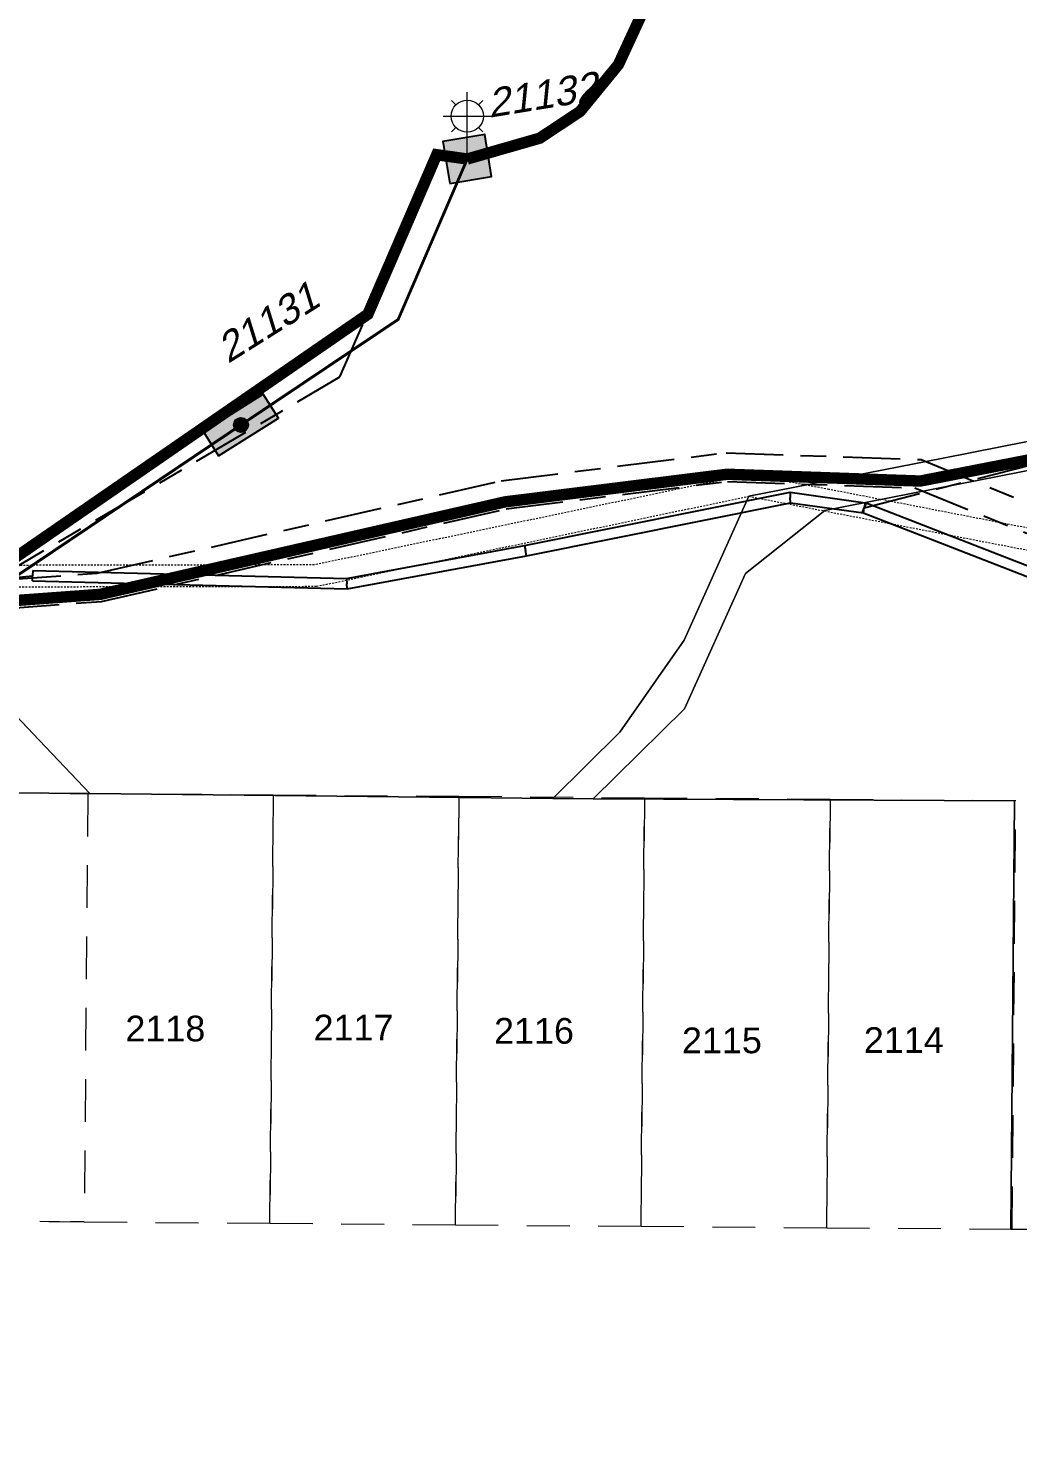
# Model space of a CAD drawing. Header units: metres. Extents: x 296308 to 298462, y 6229542 to 6231092.
# Drawn here: x 297663.1 to 297732.4, y 6230232.6 to 6230331.6 of the extents above; entities that cross this region are included whole.
import ezdxf
from ezdxf.enums import TextEntityAlignment as Align

# ---------------------------------------------------------------- set-up
doc = ezdxf.new("R2010")
doc.units = ezdxf.units.M
for name, pattern in [('Cable Exist UG', [8.2, 4, -1.2, 1.8, -1.2]), ('Dash', [5, 3, -2]), ('HIDDEN', [0.375, 0.25, -0.125]), ('HIDDEN2', [0.1875, 0.125, -0.0625]), ('IECLCENT', [15.5, 9.5, -2, 2, -2])]:
    doc.linetypes.add(name, pattern=pattern)
doc.layers.get('0').update_dxf_attribs({"color": 6})
for name, color, linetype, lineweight in [('Cadastre Developer_SP_EXT', 9, 'Continuous', 5), ('Cadastre Land Parcels_SP_EXT', 9, 'Continuous', 5), ('Cadastre Other Property_SP_EXT', 9, 'HIDDEN', 5)]:
    doc.layers.add(name, color=color, linetype=linetype, lineweight=lineweight)
for name, color, linetype in [('Duct_SP_EXT', 7, 'Continuous'), ('Equip_SL_EXT', 7, 'Continuous'), ('Equip_SP_SL_EXT', 7, 'Continuous'), ('Mains_HV_EXT', 7, 'Continuous'), ('Mains_LV_EXT', 7, 'Continuous'), ('Mains_SL_EXT', 7, 'Continuous'), ('Notes_LV_MISC', 7, 'Continuous'), ('Notes_SP_MISC', 7, 'Continuous'), ('SupportsUG_SP_LV_EXT', 7, 'Continuous'), ('SupportsUG_SP_LV_SL_EXT', 7, 'Continuous')]:
    doc.layers.add(name, color=color, linetype=linetype)
doc.styles.add('COLUMN_LABEL', font='arial.ttf')
doc.styles.add('iecARIAL', font='arial.ttf', dxfattribs={"height": 2})
doc.styles.add('POLE_LABEL', font='arial.ttf')
doc.styles.get("Standard").update_dxf_attribs({"font": 'arial.ttf'})

# ---------------------------------------------------------------- blocks, each defined once
blk = doc.blocks.new('COLUMN_EXT')
blk.add_hatch(color=256).paths.add_polyline_path([(-1.485, 1.485), (-1.485, -1.485), (1.485, -1.485), (1.485, 1.485)])
blk.add_lwpolyline([(-1.485, -1.485), (1.485, -1.485), (1.485, 1.485), (-1.485, 1.485)], close=True)
at = {"style": 'COLUMN_LABEL', "oblique": 15, "flags": 8}
blk.add_attdef('ASSET_NUM', text='', height=2, dxfattribs=at).set_placement((2, 2), align=Align.BOTTOM_LEFT)
at = {"flags": 9}
for tag, style, p in [('STRUCTURE_PLANT_NUMBER', 'POLE_LABEL', (1.813, 0.031)), ('STREET_CODE', 'COLUMN_LABEL', (1.813, -0.2))]:
    blk.add_attdef(tag, text='', height=0.2, dxfattribs=dict(at, style=style)).set_placement(p, align=Align.MIDDLE_LEFT)
for tag, p in [('OWNED_BY', (1.813, -0.6)), ('STATE', (1.813, -0.8)), ('COLUMN_TYPE', (1.813, -0.4)), ('USAGE', (1.813, -1)), ('STREETNAME', (1.813, -1.6)), ('SUBURB', (1.813, -1.8)), ('LEGEND', (1.813, -1.2)), ('LOCATION', (1.813, -1.4)), ('NOTES', (1.813, -2))]:
    blk.add_attdef(tag, text='', height=0.2, dxfattribs=at).set_placement(p, align=Align.MIDDLE_LEFT)
at = {"flags": 1}
blk.add_attdef('Z', (1.813, -2.351), '', height=0.2, dxfattribs=at)
blk = doc.blocks.new('PILLAR_EXT')
blk.add_hatch(color=256).paths.add_polyline_path([(-2.475, 0.99), (-2.475, -0.99), (2.475, -0.99), (2.475, 0.99)])
blk.add_lwpolyline([(-2.475, -0.99), (2.475, -0.99), (2.475, 0.99), (-2.475, 0.99)], close=True)
at = {"style": 'iecARIAL', "oblique": 15, "flags": 8}
blk.add_attdef('ASSET_NUM', text='', height=2, dxfattribs=at).set_placement((1.5, 3.5), align=Align.BOTTOM_LEFT)
for tag, p, flags in [('OWNED_BY', (0, -0.2), 9), ('STATE', (0, -0.4), 9), ('SUPPORT_TYPE', (0, -0.6), 9), ('USAGE', (0, -0.8), 9), ('LEGEND', (0, -1), 9), ('STREETNAME', (0, -1.8), 9), ('SUBURB', (0, -2), 1), ('LOCATION', (0, -1.2), 9), ('NOTES', (0, -1.4), 9), ('PARENT', (0, -1.6), 9)]:
    blk.add_attdef(tag, p, '', height=0.2, dxfattribs=dict(flags=flags))
blk = doc.blocks.new('*U169')
at = {"lineweight": 15}
for p, q in [((-1.46, 5.46), (-1.06, 5.06)), ((0, 1.75), (0, 6.25)), ((1.46, 5.46), (1.06, 5.06)), ((-2.25, 4), (2.25, 4)), ((-1.46, 2.54), (-1.06, 2.94)), ((1.46, 2.54), (1.06, 2.94)), ((0, 0), (0, 2.5))]:
    blk.add_line(p, q, dxfattribs=at)
blk.add_circle((0, 4), 1.5, dxfattribs=at)
at = {"style": 'iecARIAL', "oblique": 15, "flags": 9}
blk.add_attdef('ASSET_NUM', text='', height=2, dxfattribs=at).set_placement((1.5, 1.5), align=Align.BOTTOM_RIGHT)
for tag, p, height, flags in [('CONSTRUCTED_VOLTAGE', (0.98, -0.65), 0.2, 9), ('CONTROL_TYPE', (0.98, -0.85), 0.2, 9), ('LANTERN_PURPOSE', (0.98, -1.05), 0.2, 9), ('LANTERN_TYPE', (0.98, -1.25), 0.2, 9), ('NO_PHASES', (0.98, -1.45), 0.2, 9), ('LNUMBER', (2.18, -3.25), 2.5, 8), ('OPERATING_VOLTAGE', (0.98, -1.65), 0.2, 9), ('ORIENTATION', (0.98, -1.85), 0.2, 9), ('OWNED_BY', (0.98, -2.05), 0.2, 9), ('STATE', (0.98, -2.25), 0.2, 9), ('USAGE', (0.98, -2.45), 0.2, 9), ('CEXIST', (0.98, -2.65), 0.2, 9), ('CNEW', (0.98, -2.85), 0.2, 9), ('CNUMBER', (0.98, -3.05), 0.2, 9), ('CREMOVE', (0.98, -3.25), 0.2, 9), ('CREPLACE', (0.98, -3.45), 0.2, 9), ('LKINGHEIGHT', (0.98, -3.65), 0.2, 9), ('LBRACKET', (0.98, -3.85), 0.2, 9), ('LBRACKETVOCAB', (0.98, -4.05), 0.2, 9), ('LCATEGORY', (0.98, -4.25), 0.2, 9), ('LCHARGE1', (0.98, -4.45), 0.2, 9), ('LCHARGE1PERCENT', (0.98, -4.65), 0.2, 9), ('LCHARGE2', (0.98, -4.85), 0.2, 9), ('LCHARGE2PERCENT', (0.98, -5.05), 0.2, 9), ('LCHARGE3', (0.98, -5.25), 0.2, 9), ('LCHARGE3PERCENT', (0.98, -5.45), 0.2, 9), ('LEXIST', (0.98, -5.65), 0.2, 9), ('LLAMP', (0.98, -5.85), 0.2, 9), ('LLAMPVOCAB', (0.98, -6.05), 0.2, 9), ('LMAST', (0.98, -6.25), 0.2, 9), ('LMASTVOCAB', (0.98, -6.45), 0.2, 9), ('LNEW', (0.98, -6.65), 0.2, 9), ('LANTNUMBER', (0.98, -6.85), 0.2, 9), ('LOUTREACH', (0.98, -7.25), 0.2, 9), ('LOUTREACHVOCAB', (0.98, -7.45), 0.2, 9), ('LRATECODE', (0.98, -7.65), 0.2, 9), ('LREMOVE', (0.98, -7.85), 0.2, 9), ('LREPLACE', (0.98, -8.05), 0.2, 9), ('STREETNAME', (0.98, -9.25), 0.2, 9), ('LTYPE', (0.98, -8.25), 0.2, 9), ('LTYPEVOCAB', (0.98, -8.45), 0.2, 9), ('LEGEND', (0.98, -8.65), 0.2, 9), ('LOCATION', (0.98, -8.85), 0.2, 9), ('NOTES', (0.98, -9.05), 0.2, 9), ('SUBURB', (0.98, -9.45), 0.2, 1)]:
    blk.add_attdef(tag, p, '', height=height, dxfattribs=dict(flags=flags))
blk = doc.blocks.new('CONNECTOR_NODE_EXT')
h = blk.add_hatch(color=256)
edge = h.paths.add_edge_path()
edge.add_arc((0, 0), 0.5, 0, 360)
blk.add_circle((0, 0), 0.5)
at = {"flags": 1}
blk.add_attdef('Z', (0, 0), '', height=0.2, dxfattribs=at)
at = {"flags": 9}
for tag, p in [('CONNECTOR_TYPE', (0, 0)), ('OPERATING_VOLTAGE', (0, -0.6)), ('ORIENTATION', (0, -0.8)), ('SUBTYPE', (0, -1)), ('CONSTRUCTED_VOLTAGE', (0, -0.2)), ('NO_PHASES', (0, -0.4)), ('USAGE', (0, -1.2)), ('NOTES', (0, -1.4))]:
    blk.add_attdef(tag, text='', height=0.2, dxfattribs=at).set_placement(p, align=Align.MIDDLE_LEFT)

msp = doc.modelspace()

# ---------------------------------------------------------------- linework, layer by layer
at = {"layer": 'Cadastre Developer_SP_EXT', "linetype": 'Dash'}
msp.add_lwpolyline([(297667.069, 6230247.977), (297666.094, 6230247.984), (297666.094, 6230247.984, -0.015884), (297653.965, 6230248.465), (297653.965, 6230248.465), (297656.084, 6230278.065), (297667.308, 6230277.974)], format="xyb", close=True, dxfattribs=at)
for points in [[(297680.307, 6230277.872), (297667.308, 6230277.974), (297667.069, 6230247.977), (297680.069, 6230247.873), (297680.307, 6230277.872)], [(297693.307, 6230277.769), (297680.307, 6230277.872), (297680.069, 6230247.873), (297693.068, 6230247.769), (297693.307, 6230277.769)], [(297706.306, 6230277.666), (297693.307, 6230277.769), (297693.068, 6230247.769), (297706.068, 6230247.667), (297706.306, 6230277.666)], [(297719.306, 6230277.563), (297706.306, 6230277.666), (297706.068, 6230247.667), (297719.067, 6230247.564), (297719.306, 6230277.563)], [(297732.305, 6230277.461), (297719.306, 6230277.563), (297719.067, 6230247.564), (297732.067, 6230247.462), (297732.305, 6230277.461)]]:
    msp.add_lwpolyline(points, close=True, dxfattribs=at)
at = {"layer": 'Cadastre Land Parcels_SP_EXT', "linetype": 'Continuous'}
for points in [[(297765.005, 6230355.001), (297740.865, 6230307.384), (297735.129, 6230303.043), (297727.227, 6230301.488), (297713.614, 6230298.809), (297709.08, 6230288.735), (297704.587, 6230282.277), (297699.875, 6230277.637), (297702.705, 6230277.619), (297709.11, 6230283.925), (297713.372, 6230293.399), (297718.937, 6230297.819), (297740.397, 6230302.04), (297746.413, 6230313.906), (297756.94, 6230308.57), (297774.254, 6230247.04), (297784.179, 6230246.939), (297819.532, 6230246.649)], [(297661.53, 6230284.242), (297663.49, 6230282.165), (297667.469, 6230277.991), (297699.875, 6230277.637), (297704.587, 6230282.277), (297704.587, 6230282.277), (297709.08, 6230288.735), (297713.614, 6230298.809), (297727.227, 6230301.488), (297735.129, 6230303.043)], [(297765.845, 6230229.174), (297766.055, 6230247.178), (297731.97, 6230247.456), (297732.22, 6230277.469), (297702.705, 6230277.619), (297699.875, 6230277.637), (297667.469, 6230277.991), (297655.966, 6230278.082), (297644.944, 6230279.698), (297641.598, 6230280.281), (297634.147, 6230281.582), (297623.501, 6230284.176), (297613.204, 6230287.447), (297603.017, 6230291.49), (297593.128, 6230296.211)], [(297655.966, 6230278.082), (297667.469, 6230277.991), (297663.49, 6230282.165), (297663.49, 6230282.165), (297661.53, 6230284.242)]]:
    msp.add_lwpolyline(points, dxfattribs=at)
msp.add_lwpolyline([(297756.94, 6230308.57), (297746.413, 6230313.906), (297740.397, 6230302.04), (297718.937, 6230297.819), (297713.372, 6230293.399), (297709.11, 6230283.925), (297702.705, 6230277.619), (297732.22, 6230277.469), (297731.97, 6230247.456), (297766.055, 6230247.178), (297774.254, 6230247.04), (297756.94, 6230308.57)], close=True, dxfattribs=at)
at = {"layer": 'Cadastre Other Property_SP_EXT', "linetype": 'HIDDEN2'}
msp.add_lwpolyline([(297765.516, 6230247.392), (297765.388, 6230249.056), (297744.721, 6230257.254), (297745.337, 6230294.21), (297719.218, 6230299.293), (297713.597, 6230300.338), (297683.182, 6230294.002), (297637.901, 6230293.933), (297633.9, 6230292.3), (297633.9, 6230292.3), (297634.748, 6230290.792), (297638.2, 6230292.434), (297683.338, 6230292.502), (297713.614, 6230298.809), (297743.817, 6230292.978), (297743.204, 6230256.242), (297765.516, 6230247.392)], close=True, dxfattribs=at)
at = {"layer": 'Duct_SP_EXT'}
for p, q in [((297697.902, 6230295.356), (297716.502, 6230299.092)), ((297716.502, 6230299.092), (297721.752, 6230298.361)), ((297716.502, 6230299.092), (297716.513, 6230298.727)), ((297698.038, 6230294.649), (297716.524, 6230298.362)), ((297716.524, 6230298.362), (297716.513, 6230298.727)), ((297716.524, 6230298.362), (297721.652, 6230297.647)), ((297721.571, 6230297.668), (297721.702, 6230298.004)), ((297721.652, 6230297.647), (297721.702, 6230298.004)), ((297721.752, 6230298.361), (297721.702, 6230298.004)), ((297721.832, 6230298.34), (297721.702, 6230298.004)), ((297721.832, 6230298.34), (297746.92, 6230288.588)), ((297721.571, 6230297.668), (297746.173, 6230288.106)), ((297685.433, 6230293.044), (297697.902, 6230295.356)), ((297697.902, 6230295.356), (297697.97, 6230295.003)), ((297698.038, 6230294.649), (297697.97, 6230295.003)), ((297685.49, 6230292.323), (297698.038, 6230294.649)), ((297663.441, 6230292.884), (297663.451, 6230293.244)), ((297663.46, 6230293.604), (297663.451, 6230293.244)), ((297663.46, 6230293.604), (297685.433, 6230293.044)), ((297685.433, 6230293.044), (297685.462, 6230292.683)), ((297663.441, 6230292.884), (297685.49, 6230292.323)), ((297685.49, 6230292.323), (297685.462, 6230292.683))]:
    msp.add_line(p, q, dxfattribs=at)
at = {"layer": 'Mains_HV_EXT', "linetype": 'Cable Exist UG'}
for points in [[(297629.27, 6230296.477), (297635.045, 6230295.668), (297653.248, 6230292.35), (297667.977, 6230293.428), (297696.277, 6230299.897), (297712.025, 6230301.855), (297725.673, 6230301.376), (297725.673, 6230301.376), (297747.536, 6230292.514), (297746.263, 6230268.254), (297749.058, 6230263.469), (297756.151, 6230251.523), (297766.99, 6230249.017), (297766.99, 6230249.017), (297766.794, 6230247.009), (297766.696, 6230244.215), (297770.044, 6230244.192), (297784.842, 6230244.075), (297800.556, 6230243.965), (297800.559, 6230248.509), (297801.477, 6230250.135)], [(297629.27, 6230296.477), (297630.801, 6230294.257), (297634.724, 6230293.693), (297653.14, 6230290.337), (297668.274, 6230291.444), (297696.624, 6230297.924), (297712.114, 6230299.851), (297725.249, 6230299.39), (297745.464, 6230291.196), (297744.235, 6230267.762), (297748.48, 6230260.46), (297752.738, 6230253.353)]]:
    msp.add_lwpolyline(points, dxfattribs=at)
at = {"layer": 'Mains_LV_EXT', "linetype": 'IECLCENT', "lineweight": 30, "ltscale": 0.5, "const_width": 0.2, "flags": 128}
for points in [[(297693.894, 6230322.44), (297697.927, 6230323.352), (297700.77, 6230324.845), (297703.266, 6230327.101), (297705.246, 6230330.288), (297707.568, 6230335.744), (297721.437, 6230337.153)], [(297678.04, 6230303.805), (297689.055, 6230311.198), (297693.894, 6230322.44)], [(297678.04, 6230303.805), (297660.404, 6230291.933)]]:
    msp.add_lwpolyline(points, dxfattribs=at)
at = {"layer": 'Mains_SL_EXT', "linetype": 'Cable Exist UG'}
for points in [[(297693.894, 6230322.44), (297698.964, 6230323.896), (297701.794, 6230325.771), (297704.479, 6230329.054), (297707.568, 6230335.744), (297721.437, 6230337.153)], [(297634.866, 6230294.684), (297636.552, 6230295.901), (297636.552, 6230295.901), (297653.275, 6230292.854), (297658.068, 6230293.204), (297660.677, 6230293.443), (297686.931, 6230311.564), (297691.755, 6230322.74), (297693.894, 6230322.44)], [(297634.866, 6230294.684), (297636.458, 6230293.886), (297653.167, 6230290.84), (297668.2, 6230291.94), (297696.537, 6230298.417), (297712.092, 6230300.352), (297725.62, 6230299.877), (297739.371, 6230302.555), (297745.222, 6230312.59), (297746.279, 6230313.741)]]:
    msp.add_lwpolyline(points, dxfattribs=at)
at = {"layer": 'Notes_SP_MISC', "const_width": 0.8}
for points in [[(297693.894, 6230322.44), (297698.964, 6230323.896), (297701.794, 6230325.771), (297704.479, 6230329.054), (297707.568, 6230335.744), (297721.437, 6230337.153)], [(297634.866, 6230294.684), (297636.552, 6230295.901), (297636.552, 6230295.901), (297653.275, 6230292.854), (297658.068, 6230293.204), (297660.677, 6230293.443), (297686.931, 6230311.564), (297691.755, 6230322.74), (297693.894, 6230322.44)], [(297634.866, 6230294.684), (297636.458, 6230293.886), (297653.167, 6230290.84), (297668.2, 6230291.94), (297696.537, 6230298.417), (297712.092, 6230300.352), (297725.62, 6230299.877), (297739.371, 6230302.555), (297745.222, 6230312.59), (297746.279, 6230313.741)]]:
    msp.add_lwpolyline(points, dxfattribs=at)
at = {"layer": 'Notes_SP_MISC', "linetype": 'Cable Exist UG'}
for points in [[(297660.796, 6230292.977), (297684.973, 6230307.169), (297691.755, 6230322.74), (297693.894, 6230322.44)], [(297721.702, 6230298.004), (297739.371, 6230302.555), (297746.279, 6230313.741)], [(297660.796, 6230292.977), (297663.451, 6230293.244)]]:
    msp.add_lwpolyline(points, dxfattribs=at)

# ---------------------------------------------------------------- block references
at = {"layer": 'Equip_SL_EXT'}
msp.add_blockref('CONNECTOR_NODE_EXT', (297678.04, 6230303.805), dxfattribs=at)
at = {"layer": 'Equip_SP_SL_EXT', "xscale": 0.75, "yscale": 0.75, "zscale": 0.75}
msp.add_blockref('*U169', (297693.894, 6230322.44), dxfattribs=at)
at = {"layer": 'Notes_LV_MISC'}
ref = msp.add_blockref('COLUMN_EXT', (297693.894, 6230322.44), dxfattribs=dict(at, rotation=9.28723660350269))
ref.add_attrib('ASSET_NUM', '21132', dxfattribs={"layer": '0', "height": 2, "rotation": 9.28724, "style": 'COLUMN_LABEL', "oblique": 15}).set_placement((297695.545, 6230324.737), align=Align.BOTTOM_LEFT)
ref = msp.add_blockref('PILLAR_EXT', (297678.04, 6230303.805), dxfattribs=dict(at, rotation=32.13392868434426))
ref.add_attrib('ASSET_NUM', '21131', dxfattribs={"layer": '0', "height": 2, "rotation": 32.13393, "style": 'iecARIAL', "oblique": 15}).set_placement((297677.449, 6230307.567), align=Align.BOTTOM_LEFT)
at = {"layer": 'SupportsUG_SP_LV_EXT'}
ref = msp.add_blockref('PILLAR_EXT', (297678.04, 6230303.805), dxfattribs=dict(at, rotation=32.13392868434426))
ref.add_attrib('ASSET_NUM', '21131', dxfattribs={"layer": '0', "height": 2, "rotation": 32.13393, "style": 'iecARIAL', "oblique": 15}).set_placement((297677.449, 6230307.567), align=Align.BOTTOM_LEFT)
at = {"layer": 'SupportsUG_SP_LV_SL_EXT'}
ref = msp.add_blockref('COLUMN_EXT', (297693.894, 6230322.44), dxfattribs=dict(at, rotation=9.287236603502686))
ref.add_attrib('ASSET_NUM', '21132', dxfattribs={"layer": '0', "height": 2, "rotation": 9.28724, "style": 'COLUMN_LABEL', "oblique": 15}).set_placement((297695.545, 6230324.737), align=Align.BOTTOM_LEFT)

# ---------------------------------------------------------------- texts
at = {"layer": 'Cadastre Developer_SP_EXT'}
for s, p in [('2118', (297669.951, 6230260.62)), ('2117', (297683.131, 6230260.686)), ('2116', (297695.771, 6230260.459)), ('2115', (297708.933, 6230259.79)), ('2114', (297721.669, 6230259.812))]:
    msp.add_text(s, height=1.8, dxfattribs=at).set_placement(p)

doc.saveas('drawing.dxf')
